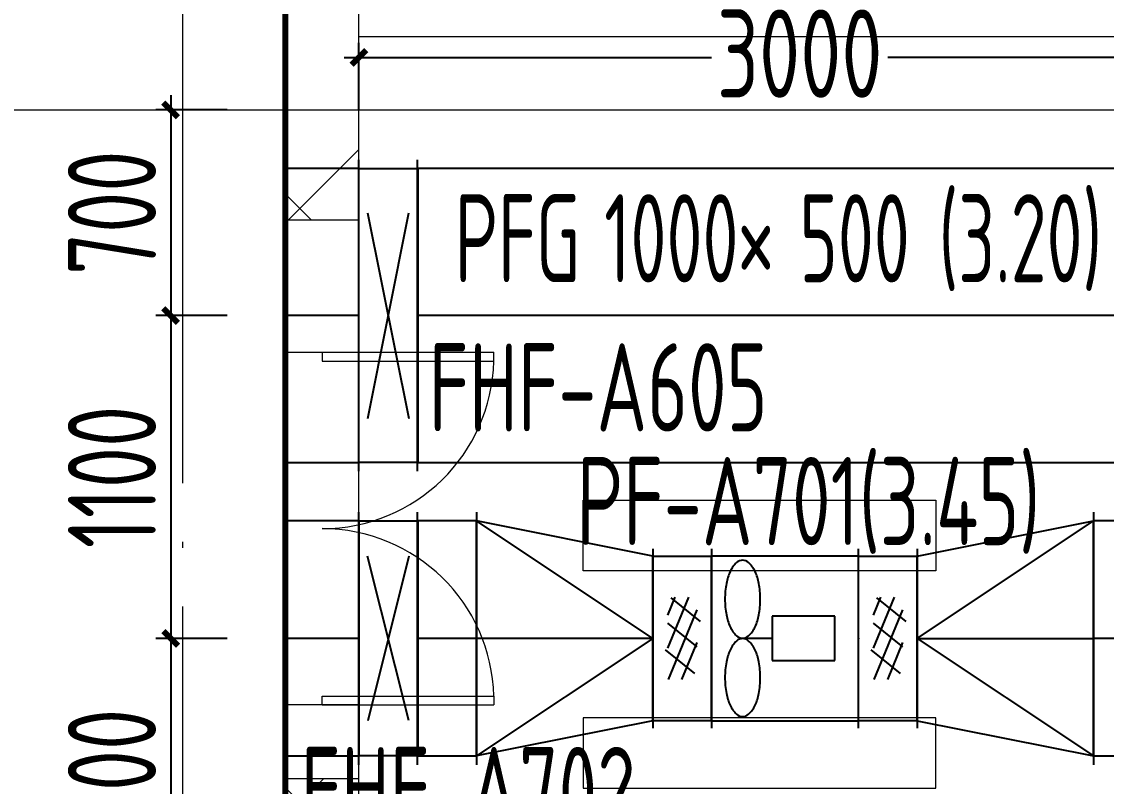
# Model space of a CAD drawing. Extents: x 13114849 to 13479250, y 160225 to 278773.
# Drawn here: x 13247850 to 13251542, y 192008 to 194610 of the extents above; entities that cross this region are included whole.
import ezdxf

# ---------------------------------------------------------------- set-up
doc = ezdxf.new("R2010")
doc.units = 0
doc.header["$LTSCALE"] = 1000
doc.header["$MEASUREMENT"] = 0
for name, pattern in [('CENTER2', [28.575, 19.05, -3.175, 3.175, -3.175]), ('DASH', [0.35, 0.25, -0.1]), ('DOTE', [2.42, 2, -0.2, 0.02, -0.2])]:
    doc.linetypes.add(name, pattern=pattern)
for name, color, linetype in [('DUCT-X-P中心线', 5, 'CENTER2'), ('DUCT-X-P标注', 7, 'Continuous'), ('DUCT-X-P法兰', 2, 'Continuous'), ('DUCT-X-P管', 31, 'Continuous'), ('DUCT-X-P管端线', 2, 'Continuous'), ('DUCT-X-P管设备', 7, 'Continuous'), ('DUCT-X-P阀门', 7, 'Continuous'), ('DUCT-X-S标注', 7, 'Continuous')]:
    doc.layers.add(name, color=color, linetype=linetype)
doc.layers.add('建筑底图', color=8, linetype='Continuous', lineweight=13)
doc.styles.add('67', font='gbenor.shx', dxfattribs={"width": 0.7, "bigfont": 'hztxt.shx'})
doc.styles.add('du', font='gbenor.shx', dxfattribs={"width": 0.8, "bigfont": 'hztxt.shx'})
doc.dimstyles.new('67', dxfattribs={"dimscale": 100, "dimtxt": 3, "dimasz": 0.5, "dimexe": 0.5, "dimexo": 2, "dimgap": 0.5, "dimtad": 2, "dimdec": 0, "dimrnd": 5, "dimzin": 0, "dimdsep": 46, "dimtxsty": 'du', "dimblk": 'ARCHTICK', "dimcen": 0, "dimdle": 0.5, "dimclrd": 256, "dimclre": 256, "dimclrt": 256, "dimazin": 0, "dimtfac": 1, "dimtdec": 0, "dimtix": 1, "dimtmove": 2, "dimatfit": 3, "dimfxl": 1, "dimtolj": 1, "dimtzin": 0, "dimlwd": -1, "dimlwe": -1, "dimarcsym": 0})
pattern_1 = [(45, (0, 0), (-336.759605, 336.759605), []), (135, (0, 0), (-336.759605, -336.759605), [])]

# ---------------------------------------------------------------- blocks, each defined once
blk = doc.blocks.new('$轴流风机$00000011')
for p, q in [((-500, 500), (-500, -500)), ((500, 500), (-500, 500)), ((500, -500), (500, 500)), ((-339.5, 134.7), (-339.5, -134.7)), ((88, 134.7), (-339.5, 134.7)), ((88, -134.7), (88, 134.7)), ((88, 0), (288.5, 0)), ((-339.5, -134.7), (88, -134.7)), ((-500, -500), (500, -500))]:
    blk.add_line(p, q)
for centre, radius, start, end in [((288.5, 410.5), 64.8, 90, 129.18213), ((288.5, 410.5), 64.8, 50.81787, 90), ((462.4, 274.2), 290.7, 153.06034, 168.11261), ((355.1, 328.7), 170.3, 129.18213, 153.06034), ((221.9, 328.7), 170.3, 26.93966, 50.81787), ((114.5, 274.2), 290.7, 11.88739, 26.93966), ((633.1, 238.3), 465, 168.11261, 180), ((-56.1, 238.3), 465, 0, 11.88739), ((633.1, 238.3), 465, 180, 191.88739), ((-56.1, 238.3), 465, 348.11261, 0), ((462.4, 202.4), 290.7, 191.88739, 206.93966), ((114.5, 202.4), 290.7, 333.06034, 348.11261), ((355.1, 147.8), 170.3, 206.93966, 230.81787), ((221.9, 147.8), 170.3, 309.18213, 333.06034), ((288.5, 66.1), 64.8, 230.81787, 270), ((288.5, 66.1), 64.8, 270, 309.18213), ((355.1, -147.8), 170.3, 129.18213, 153.06034), ((288.5, -66.1), 64.8, 90, 129.18213), ((288.5, -66.1), 64.8, 50.81787, 90), ((221.9, -147.8), 170.3, 26.93966, 50.81787), ((462.4, -202.4), 290.7, 153.06034, 168.11261), ((114.5, -202.4), 290.7, 11.88739, 26.93966), ((633.1, -238.3), 465, 168.11261, 180), ((-56.1, -238.3), 465, 0, 11.88739), ((633.1, -238.3), 465, 180, 191.88739), ((-56.1, -238.3), 465, 348.11261, 0), ((462.4, -274.2), 290.7, 191.88739, 206.93966), ((114.5, -274.2), 290.7, 333.06034, 348.11261), ((355.1, -328.7), 170.3, 206.93966, 230.81787), ((288.5, -410.5), 64.8, 230.81787, 270), ((288.5, -410.5), 64.8, 270, 309.18213), ((221.9, -328.7), 170.3, 309.18213, 333.06034)]:
    blk.add_arc(centre, radius, start, end)
for p in [(-500, 0), (500, 0)]:
    blk.add_point(p)
blk = doc.blocks.new('_ArchTick')
at = {"color": 0, "linetype": 'ByBlock', "const_width": 0.4}
blk.add_lwpolyline([(-0.5, -0.5), (0.5, 0.5)], dxfattribs=at)
blk = doc.blocks.new('*D177')
at = {"layer": 'DUCT-X-P标注', "transparency": 16777216}
for p, q in [((13248357, 192561), (13248357, 191459.4)), ((13248549.2, 192511), (13248307, 192511)), ((13248549.4, 191509.4), (13248307, 191509.4))]:
    blk.add_line(p, q, dxfattribs=at)
at = {"layer": 'DUCT-X-P标注', "transparency": 16777216, "xscale": 50, "yscale": 50, "zscale": 50}
for p, rotation in [((13248357, 192511), 90), ((13248357, 191509.4), 270)]:
    blk.add_blockref('_ArchTick', p, dxfattribs=dict(at, rotation=rotation))
at = {"layer": 'DUCT-X-P标注', "transparency": 16777216, "insert": (13248157, 192010.2), "char_height": 300, "attachment_point": 5, "rotation": 90, "style": 'du'}
blk.add_mtext('\\A1;1000', dxfattribs=at)
blk = doc.blocks.new('*D176')
at = {"layer": 'DUCT-X-P标注', "transparency": 16777216}
for p, q in [((13248357, 193659.5), (13248357, 192461)), ((13248549.4, 193609.5), (13248307, 193609.5)), ((13248549.2, 192511), (13248307, 192511))]:
    blk.add_line(p, q, dxfattribs=at)
at = {"layer": 'DUCT-X-P标注', "transparency": 16777216, "xscale": 50, "yscale": 50, "zscale": 50}
for p, rotation in [((13248357, 193609.5), 90), ((13248357, 192511), 270)]:
    blk.add_blockref('_ArchTick', p, dxfattribs=dict(at, rotation=rotation))
at = {"layer": 'DUCT-X-P标注', "transparency": 16777216, "insert": (13248157, 193060.3), "char_height": 300, "attachment_point": 5, "rotation": 90, "style": 'du'}
blk.add_mtext('\\A1;1100', dxfattribs=at)
blk = doc.blocks.new('*D175')
at = {"layer": 'DUCT-X-P标注', "transparency": 16777216}
for p, q in [((13248357, 194359.5), (13248357, 193559.5)), ((13248549.4, 194309.5), (13248307, 194309.5)), ((13248549.4, 193609.5), (13248307, 193609.5))]:
    blk.add_line(p, q, dxfattribs=at)
at = {"layer": 'DUCT-X-P标注', "transparency": 16777216, "xscale": 50, "yscale": 50, "zscale": 50}
for p, rotation in [((13248357, 194309.5), 90), ((13248357, 193609.5), 270)]:
    blk.add_blockref('_ArchTick', p, dxfattribs=dict(at, rotation=rotation))
at = {"layer": 'DUCT-X-P标注', "transparency": 16777216, "insert": (13248157, 193959.5), "char_height": 300, "attachment_point": 5, "rotation": 90, "style": 'du'}
blk.add_mtext('\\A1;700', dxfattribs=at)
blk = doc.blocks.new('*D168')
at = {"layer": 'DUCT-X-P标注', "transparency": 16777216}
for p, q in [((13248997.4, 194309.5), (13248997.4, 194538)), ((13251998.4, 194309.5), (13251998.4, 194538)), ((13248947.4, 194488), (13250197.8, 194488)), ((13252048.4, 194488), (13250798, 194488))]:
    blk.add_line(p, q, dxfattribs=at)
at = {"layer": 'DUCT-X-P标注', "transparency": 16777216, "xscale": 50, "yscale": 50, "zscale": 50, "rotation": 180}
blk.add_blockref('_ArchTick', (13248997.4, 194488), dxfattribs=at)
at = {"layer": 'DUCT-X-P标注', "transparency": 16777216, "xscale": 50, "yscale": 50, "zscale": 50}
blk.add_blockref('_ArchTick', (13251998.4, 194488), dxfattribs=at)
at = {"layer": 'DUCT-X-P标注', "transparency": 16777216, "insert": (13250497.9, 194501), "char_height": 300, "attachment_point": 5, "style": 'du'}
blk.add_mtext('\\A1;3000', dxfattribs=at)
blk = doc.blocks.new('_FZH')
blk.add_lwpolyline([(-0.5, -0.5), (0.5, -0.5), (0.5, 0.5), (-0.5, 0.5)], close=True)
blk = doc.blocks.new('$DorLib2D$00000002')
for p, q in [((-0.5, 0), (-0.5, 0.4875)), ((-0.475, 0.4875), (-0.5, 0.4875)), ((-0.475, 0), (-0.475, 0.4875)), ((0.475, 0), (0.475, 0.4875)), ((0.475, 0.4875), (0.5, 0.4875)), ((0.5, 0), (0.5, 0.4875)), ((-0.5, 0), (-0.475, 0)), ((0.5, 0), (0.475, 0))]:
    blk.add_line(p, q)
at = {"lineweight": 13}
for centre, start, end in [((-0.4875, 0), 0, 88.5307), ((0.4875, 0), 91.4693, 180)]:
    blk.add_arc(centre, 0.4875, start, end, dxfattribs=at)

msp = doc.modelspace()

# ---------------------------------------------------------------- hatches: boundary and pattern name
at = {"layer": '建筑底图'}
h = msp.add_hatch(dxfattribs=at)
h.set_pattern_fill('ANSI37', color=8, scale=300, style=0)
h.set_pattern_definition(pattern_1)
h.paths.add_polyline_path([(13248997.4, 194309.5), (13248747.4, 194309.5), (13248747.4, 193934.5), (13248997.4, 193934.5)])
h = msp.add_hatch(dxfattribs=at)
h.set_pattern_fill('ANSI37', color=8, scale=300, style=0)
h.set_pattern_definition(pattern_1)
h.paths.add_polyline_path([(13248997.4, 192034.5), (13248747.4, 192034.5), (13248747.4, 191209.5), (13248997.4, 191209.5)])

# ---------------------------------------------------------------- linework, layer by layer
at = {"layer": 'DUCT-X-P中心线'}
for p, q in [((13248997.4, 193609.5), (13248740.9, 193609.5)), ((13251998.4, 193609.5), (13249197.8, 193609.5)), ((13248997.4, 192511), (13248749.7, 192511)), ((13249397.5, 192511), (13249197.8, 192511)), ((13249997.7, 192511), (13249397.7, 192511)), ((13250898.5, 192511), (13251498.5, 192511)), ((13253848.5, 192511), (13251498.7, 192511))]:
    msp.add_line(p, q, dxfattribs=at)
at = {"layer": 'DUCT-X-P标注', "const_width": 20}
msp.add_lwpolyline([(13248747.4, 201709.5), (13243797.4, 201709.5), (13243797.4, 201609.5), (13237797.4, 201609.5), (13237797.4, 186509.5), (13244997.4, 186509.5), (13244997.4, 187934.5), (13248747.4, 187934.5), (13248747.4, 201709.5)], dxfattribs=at)
at = {"layer": 'DUCT-X-P法兰'}
for p, q in [((13248997.5, 193079.5), (13248997.5, 194139.5)), ((13249197.7, 193079.5), (13249197.7, 194139.5)), ((13248997.5, 192081), (13248997.5, 192941)), ((13249197.7, 192081), (13249197.7, 192941)), ((13249397.6, 192941), (13249397.6, 192081)), ((13249397.8, 192941), (13249397.8, 192081)), ((13251498.6, 192941), (13251498.6, 192081)), ((13249997.8, 192816), (13249997.8, 192206)), ((13250198, 192816), (13250198, 192206)), ((13250698.2, 192206), (13250698.2, 192816)), ((13250898.4, 192816), (13250898.4, 192206))]:
    msp.add_line(p, q, dxfattribs=at)
at = {"layer": 'DUCT-X-P管'}
for p, q in [((13248740.9, 194109.5), (13248740.9, 193109.5)), ((13248997.4, 194109.5), (13248740.9, 194109.5)), ((13248997.4, 193109.5), (13248997.4, 194109.5)), ((13248997.6, 194109.5), (13249197.6, 194109.5)), ((13249197.8, 194109.5), (13249197.8, 193109.5)), ((13251998.4, 194109.5), (13249197.8, 194109.5)), ((13248740.9, 193109.5), (13248997.4, 193109.5)), ((13249197.6, 193109.5), (13248997.6, 193109.5)), ((13249197.8, 193109.5), (13251998.4, 193109.5)), ((13248749.7, 192911), (13248749.7, 192111)), ((13248997.4, 192911), (13248749.7, 192911)), ((13248997.4, 192111), (13248997.4, 192911)), ((13248997.6, 192911), (13249197.6, 192911)), ((13249197.8, 192911), (13249197.8, 192111)), ((13249397.5, 192911), (13249197.8, 192911)), ((13249397.5, 192111), (13249397.5, 192911)), ((13249997.7, 192511), (13249397.7, 192911)), ((13249997.7, 192791), (13249397.7, 192911)), ((13250898.5, 192511), (13251498.5, 192911)), ((13250898.5, 192791), (13251498.5, 192911)), ((13251498.7, 192911), (13251498.7, 192111)), ((13253848.5, 192911), (13251498.7, 192911)), ((13249997.9, 192791), (13250197.9, 192791)), ((13250698.3, 192791), (13250898.3, 192791)), ((13249997.7, 192511), (13249397.7, 192111)), ((13250898.5, 192511), (13251498.5, 192111)), ((13249997.7, 192231), (13249397.7, 192111)), ((13250197.9, 192231), (13249997.9, 192231)), ((13250898.3, 192231), (13250698.3, 192231)), ((13250898.5, 192231), (13251498.5, 192111)), ((13248749.7, 192111), (13248997.4, 192111)), ((13249197.6, 192111), (13248997.6, 192111)), ((13249197.8, 192111), (13249397.5, 192111)), ((13251498.7, 192111), (13253848.5, 192111))]:
    msp.add_line(p, q, dxfattribs=at)
at = {"layer": 'DUCT-X-P管端线'}
for p, q in [((13248997.6, 193109.5), (13248997.6, 194109.5)), ((13249197.6, 193109.5), (13249197.6, 194109.5)), ((13248997.6, 192911), (13248997.6, 192111)), ((13249197.6, 192911), (13249197.6, 192111)), ((13249397.7, 192911), (13249397.7, 192111)), ((13251498.5, 192111), (13251498.5, 192911)), ((13249997.7, 192231), (13249997.7, 192791)), ((13249997.9, 192231), (13249997.9, 192791)), ((13250197.9, 192231), (13250197.9, 192791)), ((13250698.3, 192231), (13250698.3, 192791)), ((13250898.3, 192231), (13250898.3, 192791)), ((13250898.5, 192791), (13250898.5, 192231))]:
    msp.add_line(p, q, dxfattribs=at)
at = {"layer": 'DUCT-X-P阀门'}
for p, q in [((13249027.5, 193959.4), (13249167.6, 193259.6)), ((13249027.6, 193259.5), (13249167.6, 193959.5)), ((13249167.6, 192231.1), (13249027.5, 192791)), ((13249167.6, 192791), (13249027.6, 192231)), ((13250073.1, 192651), (13250047.9, 192590)), ((13250119.2, 192651), (13250047.9, 192478)), ((13250059.5, 192648.8), (13250159.5, 192568)), ((13250773.5, 192651), (13250748.3, 192590)), ((13250819.6, 192651), (13250748.3, 192478)), ((13250759.9, 192648.8), (13250859.9, 192568)), ((13250147.9, 192608.5), (13250050, 192371)), ((13250848.3, 192608.5), (13250750.4, 192371)), ((13250047.9, 192563), (13250147.9, 192482.2)), ((13250748.3, 192563), (13250848.3, 192482.2)), ((13250147.9, 192496.5), (13250096.2, 192371)), ((13250848.3, 192496.5), (13250796.6, 192371)), ((13250039.8, 192472.4), (13250139.8, 192391.6)), ((13250740.2, 192472.4), (13250840.2, 192391.6))]:
    msp.add_line(p, q, dxfattribs=at)
at = {"layer": '建筑底图', "color": 8, "linetype": 'DOTE'}
msp.add_line((13248397.4, 209559.5), (13248397.4, 180083), dxfattribs=at)
at = {"layer": '建筑底图', "color": 8}
for p, q in [((13248997.4, 194559.5), (13251772.4, 194559.5)), ((13248747.4, 193934.5), (13248747.4, 194309.5)), ((13248997.4, 194309.5), (13251772.4, 194309.5)), ((13248997.4, 193934.5), (13248997.4, 194309.5)), ((13248747.4, 191209.5), (13248747.4, 192034.5)), ((13248997.4, 191209.5), (13248997.4, 192034.5))]:
    msp.add_line(p, q, dxfattribs=at)
at = {"layer": '建筑底图', "color": 8, "linetype": 'DASH'}
msp.add_lwpolyline([(13237997.4, 201909.5), (13237547.4, 201909.5), (13237547.4, 186259.5), (13245247.4, 186259.5), (13245247.4, 187684.5), (13248997.4, 187684.5), (13248997.4, 201959.5), (13243547.4, 201959.5), (13243547.4, 201909.5), (13237547.4, 201909.5)], close=True, dxfattribs=at)
at = {"layer": '建筑底图', "color": 8}
for points in [[(13250961.4, 192741), (13249761.4, 192741), (13249761.4, 192981), (13250961.4, 192981)], [(13249761.4, 192001), (13250961.4, 192001), (13250961.4, 192241), (13249761.4, 192241)]]:
    msp.add_lwpolyline(points, close=True, dxfattribs=at)

# ---------------------------------------------------------------- block references
at = {"layer": 'DUCT-X-P管设备', "xscale": 0.5, "yscale": 0.56, "zscale": 560, "rotation": 180}
msp.add_blockref('$轴流风机$00000011', (13250448.1, 192511, 6800), dxfattribs=at)
at = {"layer": '建筑底图', "color": 8}
for name, p, xscale, yscale, zscale, rotation in [('_FZH', (13248397.4, 194709.5), 800, 1200, 1200, 270), ('$DorLib2D$00000002', (13248872.4, 192884.5), -1200, -1200, -1200, 90)]:
    msp.add_blockref(name, p, dxfattribs=dict(at, xscale=xscale, yscale=yscale, zscale=zscale, rotation=rotation))
at = {"layer": '建筑底图', "color": 8, "xscale": 250}
for p, yscale, zscale in [((13248872.4, 193709.5), 450.000000123051, 450.000000123051), ((13248872.4, 192159.5), 250, 250)]:
    msp.add_blockref('_FZH', p, dxfattribs=dict(at, yscale=yscale, zscale=zscale))

# ---------------------------------------------------------------- texts
at = {"layer": 'DUCT-X-P标注', "color": 7, "style": '67', "width": 0.7}
for s, p in [('(3.20)', (13250970.8, 193722.5, 3450)), ('PFG', (13249324.1, 193722.5, 3450)), ('1000', (13249832.5, 193722.5, 3450)), ('500', (13250497.5, 193722.5, 3450)), ('×', (13250287.5, 193722.5, 3450))]:
    msp.add_text(s, height=300, dxfattribs=at).set_placement(p)
at = {"layer": 'DUCT-X-P标注', "style": '67', "width": 0.75}
for s, p in [('FHF-A605', (13249235.2, 193215.3, 1650)), ('PF-A701(3.45)', (13249739.4, 192828.2, 4850))]:
    msp.add_text(s, height=300, dxfattribs=at).set_placement(p)
at = {"layer": 'DUCT-X-S标注', "style": '67', "width": 0.75}
msp.add_text('FHF-A702', height=300, dxfattribs=at).set_placement((13248799.2, 191841.8, 4950))

# ---------------------------------------------------------------- dimensions: what is measured, and where the dimension line sits
at = {"layer": 'DUCT-X-P标注'}
dim = msp.add_linear_dim(base=(13251998.4, 194488), p1=(13248997.4, 194109.5, 3450), p2=(13251998.4, 194109.5, 3450), dimstyle='67', dxfattribs=at)
dim.commit()
dim.dimension.update_dxf_attribs({"geometry": '*D168', "text_midpoint": (13250497.9, 194501), "dimtype": 128})
for base, p1, p2, picture, middle in [((13248357, 193609.5, -3300), (13248749.4, 194309.5, -3300), (13248749.4, 193609.5, 150), '*D175', (13248157, 193959.5, -3300)), ((13248357, 192511.0313, -3300), (13248749.3662, 193609.5147, 150), (13248749.1662, 192511.0313, 150), '*D176', (13248157, 193060.273, -3300)), ((13248357, 191509.4, -3300), (13248749.2, 192511, 150), (13248749.4, 191509.4), '*D177', (13248157, 192010.2, -3300))]:
    dim = msp.add_linear_dim(base=base, p1=p1, p2=p2, angle=90, dimstyle='67', dxfattribs=at)
    dim.commit()
    dim.dimension.update_dxf_attribs({"geometry": picture, "text_midpoint": middle})

doc.saveas('drawing.dxf')
